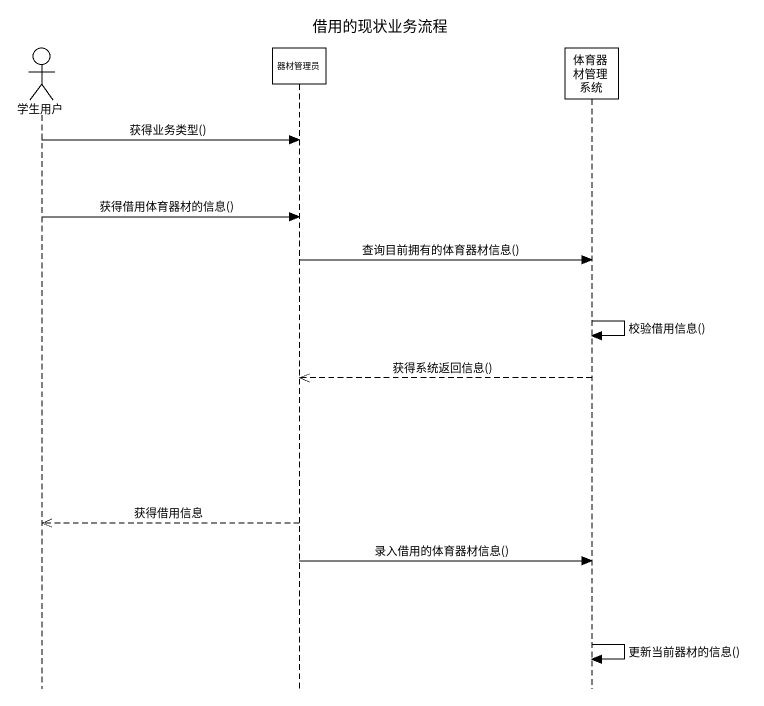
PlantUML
@startuml
title 借用的现状业务流程
hide footbox
actor 学生用户
participant 器材管理员
participant 体育器材管理系统 #FFFFFF

学生用户 -> 器材管理员 : 获得业务类型()
学生用户 -> 器材管理员 : 获得借用体育器材的信息()
器材管理员 -> 体育器材管理系统 : 查询目前拥有的体育器材信息()
体育器材管理系统 -> 体育器材管理系统 : 校验借用信息()
体育器材管理系统 -->> 器材管理员 : 获得系统返回信息()
器材管理员 -->> 学生用户 : 获得借用信息
器材管理员 -> 体育器材管理系统 : 录入借用的体育器材信息()
体育器材管理系统 -> 体育器材管理系统 : 更新当前器材的信息()
@enduml
